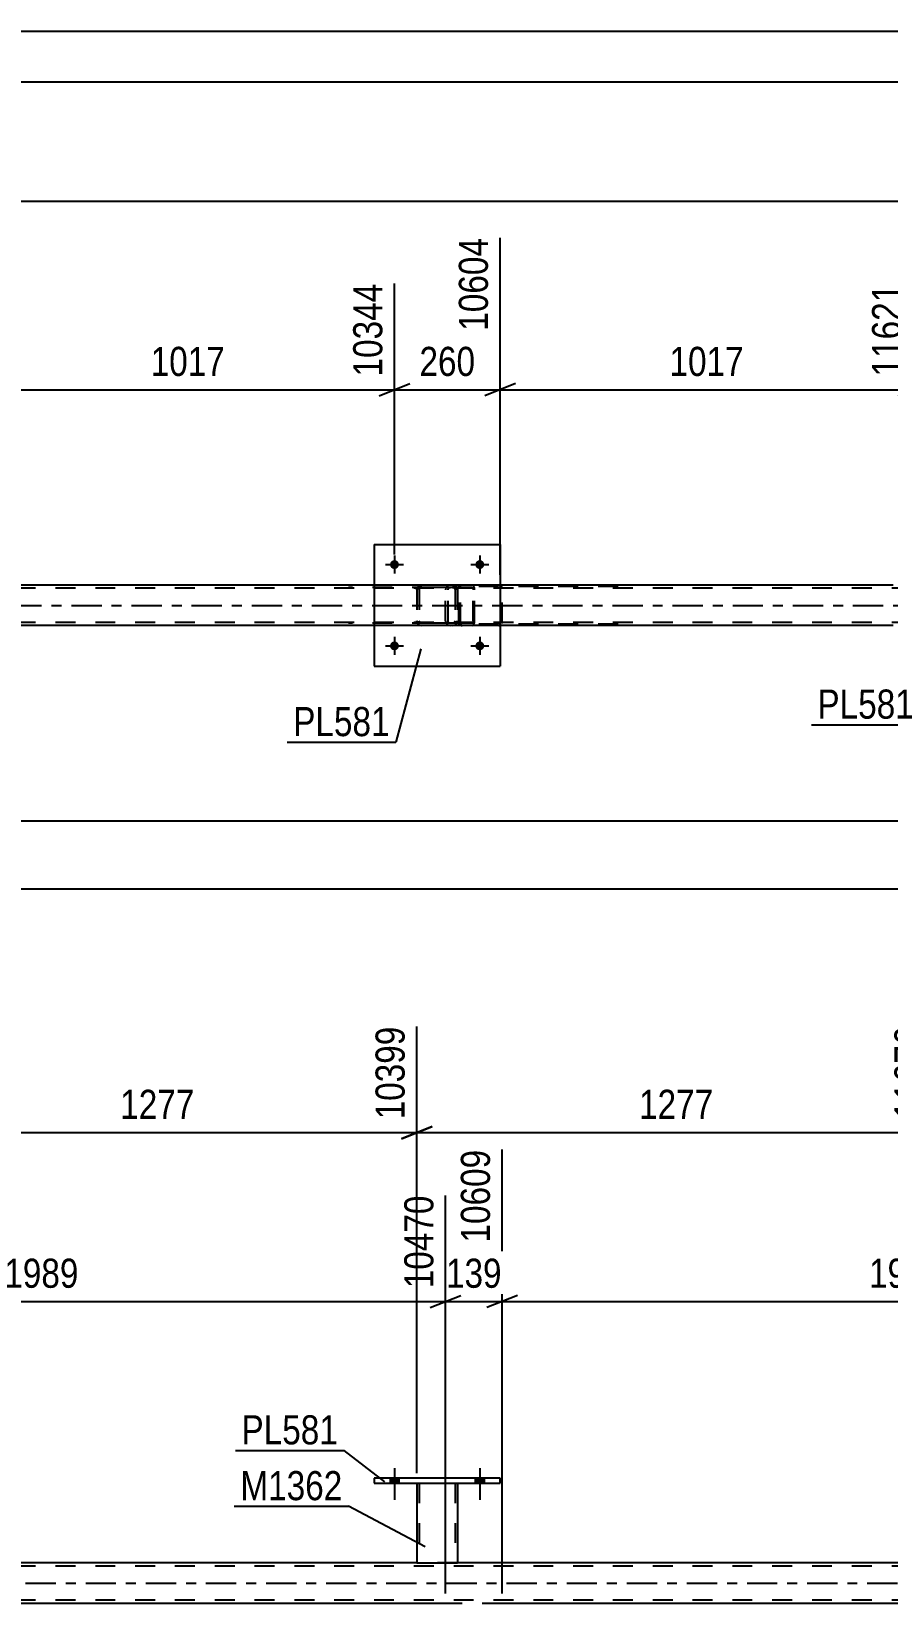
# Model space of a CAD drawing. Header units: millimetres. Extents: x 0 to 841, y 0 to 594.
# Drawn here: x 448.1 to 532.4, y 439.3 to 594 of the extents above; entities that cross this region are included whole.
import ezdxf

# ---------------------------------------------------------------- set-up
doc = ezdxf.new("R2010")
doc.units = ezdxf.units.MM
doc.linetypes.add('DXK_LINE_DOT2', pattern=[3.9198, 1.9599, -1.9599])
doc.linetypes.add('DXK_LINE_DOT3', pattern=[5.9187, 2.979, -0.9799, 0.9799, -0.9799])
doc.styles.add('Arial Narrow', font='ARIALN.TTF', dxfattribs={"height": 0.2})

# ---------------------------------------------------------------- blocks, each defined once
blk = doc.blocks.new('Unknown-815137511-1135 - 13993')
at = {"color": 5, "linetype": 'Continuous'}
for p, q in [((841, 594), (0, 594)), ((836, 589), (5, 589))]:
    blk.add_line(p, q, dxfattribs=at)
blk = doc.blocks.new('Bolt-815137511-2476 - 2456')
at = {"linetype": 'Continuous'}
for points in [[(484.29, 541.54, -1), (483.41, 541.54, -1)], [(492.69, 541.54, -1), (491.81, 541.54, -1)]]:
    blk.add_hatch(color=1, dxfattribs=at).paths.add_polyline_path(points)
at = {"color": 1, "linetype": 'Continuous'}
for p, q in [((482.97, 541.54), (484.73, 541.54)), ((483.85, 542.42), (483.85, 540.66)), ((491.37, 541.54), (493.13, 541.54)), ((492.25, 542.42), (492.25, 540.66))]:
    blk.add_line(p, q, dxfattribs=at)
blk = doc.blocks.new('Bolt-815137511-2477 - 2456')
at = {"linetype": 'Continuous'}
for points in [[(484.29, 533.54, -1), (483.41, 533.54, -1)], [(492.69, 533.54, -1), (491.81, 533.54, -1)]]:
    blk.add_hatch(color=1, dxfattribs=at).paths.add_polyline_path(points)
at = {"color": 1, "linetype": 'Continuous'}
for p, q in [((483.85, 534.42), (483.85, 532.66)), ((492.25, 534.42), (492.25, 532.66)), ((482.97, 533.54), (484.73, 533.54)), ((491.37, 533.54), (493.13, 533.54))]:
    blk.add_line(p, q, dxfattribs=at)
blk = doc.blocks.new('Part-815137511-2602 - 2456')
at = {"color": 7, "linetype": 'DXK_LINE_DOT2'}
for p, q in [((718.99, 539.21), (114.68, 539.21)), ((715.87, 539.53), (175.36, 539.53)), ((494.25, 539.53), (481.85, 539.53)), ((718.99, 535.85), (114.68, 535.85)), ((715.87, 535.53), (175.36, 535.53)), ((494.25, 535.53), (481.85, 535.53))]:
    blk.add_line(p, q, dxfattribs=at)
at = {"color": 2, "linetype": 'Continuous'}
for p, q in [((481.85, 539.53), (443.17, 539.53)), ((532.93, 539.53), (494.25, 539.53)), ((481.85, 535.53), (443.17, 535.53)), ((532.93, 535.53), (494.25, 535.53))]:
    blk.add_line(p, q, dxfattribs=at)
at = {"color": 7, "linetype": 'DXK_LINE_DOT3'}
blk.add_line((114.68, 537.53), (718.99, 537.53), dxfattribs=at)
blk = doc.blocks.new('Part-815137511-2551 - 2456')
at = {"color": 2, "linetype": 'Continuous'}
for p, q in [((481.85, 543.53), (481.85, 531.53)), ((481.85, 543.53), (494.25, 543.53)), ((494.25, 543.53), (494.25, 531.53)), ((481.85, 531.53), (494.25, 531.53))]:
    blk.add_line(p, q, dxfattribs=at)
blk = doc.blocks.new('Part-815137511-2552 - 2456')
at = {"color": 7, "linetype": 'DXK_LINE_DOT2'}
for p, q in [((486.05, 539.05), (486.08, 539.24)), ((486.08, 539.24), (486.05, 539.05)), ((486.05, 539.05), (486.05, 536.01)), ((486.29, 539.05), (486.31, 539.15)), ((486.29, 539.05), (486.29, 536.01)), ((486.31, 539.15), (486.36, 539.22)), ((486.34, 539.5), (486.53, 539.53)), ((486.53, 539.53), (486.34, 539.5)), ((486.36, 539.22), (486.44, 539.28)), ((486.44, 539.28), (486.53, 539.29)), ((489.57, 539.53), (486.53, 539.53)), ((489.57, 539.29), (486.53, 539.29)), ((489.57, 539.53), (489.75, 539.5)), ((489.75, 539.5), (489.57, 539.53)), ((489.57, 539.29), (489.66, 539.28)), ((489.66, 539.28), (489.74, 539.22)), ((489.74, 539.22), (489.79, 539.15)), ((489.79, 539.15), (489.81, 539.05)), ((489.81, 539.05), (489.81, 536.01)), ((490.01, 539.24), (490.05, 539.05)), ((490.05, 539.05), (490.01, 539.24)), ((490.05, 539.05), (490.05, 536.01)), ((486.08, 535.83), (486.05, 536.01)), ((486.05, 536.01), (486.08, 535.83)), ((486.31, 535.92), (486.29, 536.01)), ((486.36, 535.84), (486.31, 535.92)), ((486.53, 535.53), (486.34, 535.57)), ((486.34, 535.57), (486.53, 535.53)), ((486.44, 535.79), (486.36, 535.84)), ((486.53, 535.77), (486.44, 535.79)), ((489.57, 535.77), (486.53, 535.77)), ((489.57, 535.53), (486.53, 535.53)), ((489.66, 535.79), (489.57, 535.77)), ((489.75, 535.57), (489.57, 535.53)), ((489.57, 535.53), (489.75, 535.57)), ((489.74, 535.84), (489.66, 535.79)), ((489.79, 535.92), (489.74, 535.84)), ((489.81, 536.01), (489.79, 535.92)), ((490.05, 536.01), (490.01, 535.83)), ((490.01, 535.83), (490.05, 536.01))]:
    blk.add_line(p, q, dxfattribs=at)
at = {"color": 7, "linetype": 'DXK_LINE_DOT3'}
blk.add_line((488.05, 537.53), (488.05, 537.53), dxfattribs=at)
at = {"color": 7, "linetype": 'DXK_LINE_DOT2'}
for centre, start, end in [((486.53, 539.05), 112.5, 157.5), ((486.53, 539.05), 112.5, 157.5), ((489.57, 539.05), 22.5, 67.5), ((489.57, 539.05), 22.5, 67.5), ((486.53, 536.01), 202.5, 247.5), ((486.53, 536.01), 202.5, 247.5), ((489.57, 536.01), 292.5, 337.5), ((489.57, 536.01), 292.5, 337.5)]:
    blk.add_arc(centre, 0.48, start, end, dxfattribs=at)
blk = doc.blocks.new('Part-815137511-2630 - 2456')
at = {"color": 7, "linetype": 'DXK_LINE_DOT2'}
for p, q in [((490.22, 539.34), (490.19, 539.21)), ((490.19, 535.85), (490.19, 539.21)), ((490.36, 539.21), (490.38, 539.28)), ((490.36, 535.85), (490.36, 539.21)), ((490.38, 539.28), (490.41, 539.33)), ((490.53, 539.53), (490.4, 539.51)), ((490.41, 539.33), (490.47, 539.36)), ((490.47, 539.36), (490.53, 539.37)), ((505.86, 539.53), (490.53, 539.53)), ((505.86, 539.37), (490.53, 539.37)), ((494.24, 539.51), (494.11, 539.53)), ((494.11, 539.37), (494.17, 539.36)), ((494.17, 539.36), (494.23, 539.33)), ((494.23, 539.33), (494.27, 539.28)), ((494.27, 539.28), (494.28, 539.21)), ((494.28, 535.85), (494.28, 539.21)), ((494.45, 539.21), (494.42, 539.34)), ((494.45, 535.85), (494.45, 539.21)), ((490.19, 535.85), (490.22, 535.73)), ((490.38, 535.79), (490.36, 535.85)), ((490.41, 535.74), (490.38, 535.79)), ((490.4, 535.56), (490.53, 535.53)), ((490.47, 535.71), (490.41, 535.74)), ((490.53, 535.69), (490.47, 535.71)), ((505.86, 535.69), (490.53, 535.69)), ((505.86, 535.53), (490.53, 535.53)), ((494.17, 535.71), (494.11, 535.69)), ((494.11, 535.53), (494.24, 535.56)), ((494.23, 535.74), (494.17, 535.71)), ((494.27, 535.79), (494.23, 535.74)), ((494.28, 535.85), (494.27, 535.79)), ((494.42, 535.73), (494.45, 535.85))]:
    blk.add_line(p, q, dxfattribs=at)
for centre, start, end in [((490.52, 539.2), 110.7583, 155.68), ((494.12, 539.2), 24.32, 69.2417), ((490.52, 535.87), 204.32, 249.2417)]:
    blk.add_arc(centre, 0.331, start, end, dxfattribs=at)
blk = doc.blocks.new('Part-815137511-2660 - 2456')
at = {"color": 7, "linetype": 'DXK_LINE_DOT2'}
for p, q in [((491.47, 539.53), (479.31, 539.53)), ((491.47, 539.29), (479.31, 539.29)), ((488.91, 539.24), (488.88, 539.05)), ((488.88, 536.01), (488.88, 539.05)), ((489.13, 539.05), (489.15, 539.15)), ((489.13, 536.01), (489.13, 539.05)), ((489.15, 539.15), (489.2, 539.22)), ((489.38, 539.53), (489.19, 539.5)), ((489.2, 539.22), (489.28, 539.28)), ((489.28, 539.28), (489.38, 539.29)), ((490.19, 539.29), (490.19, 539.53)), ((491.57, 539.5), (491.47, 539.53)), ((491.47, 539.29), (491.52, 539.28)), ((491.52, 539.28), (491.57, 539.22)), ((491.66, 539.39), (491.57, 539.5)), ((491.57, 539.22), (491.59, 539.15)), ((491.59, 539.15), (491.6, 539.05)), ((491.6, 536.01), (491.6, 539.05)), ((491.72, 539.24), (491.66, 539.39)), ((491.74, 539.05), (491.72, 539.24)), ((491.74, 536.01), (491.74, 539.05)), ((491.47, 535.77), (479.31, 535.77)), ((491.47, 535.53), (479.31, 535.53)), ((488.88, 536.01), (488.91, 535.83)), ((489.15, 535.92), (489.13, 536.01)), ((489.2, 535.84), (489.15, 535.92)), ((489.19, 535.57), (489.38, 535.53)), ((489.28, 535.79), (489.2, 535.84)), ((489.38, 535.77), (489.28, 535.79)), ((490.19, 535.53), (490.19, 535.77)), ((491.52, 535.79), (491.47, 535.77)), ((491.47, 535.53), (491.57, 535.57)), ((491.57, 535.84), (491.52, 535.79)), ((491.59, 535.92), (491.57, 535.84)), ((491.57, 535.57), (491.66, 535.67)), ((491.6, 536.01), (491.59, 535.92)), ((491.66, 535.67), (491.72, 535.83)), ((491.72, 535.83), (491.74, 536.01))]:
    blk.add_line(p, q, dxfattribs=at)
for centre, start, end in [((489.36, 539.04), 111.1941, 156.1506), ((489.36, 536.03), 203.8494, 248.8059)]:
    blk.add_arc(centre, 0.492, start, end, dxfattribs=at)
blk = doc.blocks.new('Bolt-815137511-3476 - 3456')
at = {"linetype": 'Continuous'}
for points in [[(483.41, 451.15), (484.29, 451.15), (484.29, 451.63), (483.41, 451.63)], [(491.81, 451.15), (492.69, 451.15), (492.69, 451.63), (491.81, 451.63)]]:
    blk.add_hatch(color=1, dxfattribs=at).paths.add_polyline_path(points)
at = {"color": 1, "linetype": 'Continuous'}
for p, q in [((483.85, 452.63), (483.85, 449.51)), ((492.25, 452.63), (492.25, 449.51)), ((483.41, 451.63), (483.41, 451.15)), ((484.29, 451.63), (484.29, 451.15)), ((491.81, 451.63), (491.81, 451.15)), ((492.69, 451.63), (492.69, 451.15))]:
    blk.add_line(p, q, dxfattribs=at)
blk = doc.blocks.new('Bolt-815137511-3477 - 3456')
at = {"linetype": 'Continuous'}
for points in [[(483.41, 451.15), (484.29, 451.15), (484.29, 451.63), (483.41, 451.63)], [(491.81, 451.15), (492.69, 451.15), (492.69, 451.63), (491.81, 451.63)]]:
    blk.add_hatch(color=1, dxfattribs=at).paths.add_polyline_path(points)
at = {"color": 1, "linetype": 'Continuous'}
for p, q in [((483.85, 452.63), (483.85, 449.51)), ((492.25, 452.63), (492.25, 449.51)), ((483.41, 451.63), (483.41, 451.15)), ((484.29, 451.63), (484.29, 451.15)), ((491.81, 451.63), (491.81, 451.15)), ((492.69, 451.63), (492.69, 451.15))]:
    blk.add_line(p, q, dxfattribs=at)
blk = doc.blocks.new('Part-815137511-3601 - 3456')
at = {"color": 2, "linetype": 'Continuous'}
for p, q in [((481.85, 451.63), (481.85, 451.15)), ((494.25, 451.63), (481.85, 451.63)), ((481.85, 451.15), (494.25, 451.15)), ((494.25, 451.15), (494.25, 451.63))]:
    blk.add_line(p, q, dxfattribs=at)
blk = doc.blocks.new('Part-815137511-3606 - 3456')
at = {"color": 2, "linetype": 'Continuous'}
for p, q in [((486.05, 451.15), (486.05, 443.31)), ((490.05, 451.15), (490.05, 443.31)), ((486.05, 443.31), (490.05, 443.31))]:
    blk.add_line(p, q, dxfattribs=at)
at = {"color": 7, "linetype": 'DXK_LINE_DOT2'}
for p, q in [((486.05, 451.15), (490.05, 451.15)), ((486.05, 451.15), (486.05, 451.15)), ((486.05, 451.15), (486.05, 451.15)), ((486.29, 451.15), (486.29, 443.31)), ((489.81, 451.15), (489.81, 443.31)), ((490.05, 451.15), (490.05, 451.15)), ((490.05, 451.15), (490.05, 451.15)), ((489.75, 443.31), (489.79, 443.31)), ((489.75, 443.31), (489.79, 443.31)), ((489.79, 443.31), (489.81, 443.31)), ((489.79, 443.31), (489.81, 443.31))]:
    blk.add_line(p, q, dxfattribs=at)
blk = doc.blocks.new('Part-815137511-3756 - 3456')
at = {"color": 7, "linetype": 'DXK_LINE_DOT2'}
for p, q in [((718.99, 442.99), (104.25, 442.99)), ((490.05, 443.31), (486.05, 443.31)), ((718.99, 439.63), (104.25, 439.63)), ((494.45, 439.31), (488.88, 439.31))]:
    blk.add_line(p, q, dxfattribs=at)
at = {"color": 2, "linetype": 'Continuous'}
for p, q in [((486.05, 443.31), (438.97, 443.31)), ((537.13, 443.31), (490.05, 443.31)), ((488.88, 439.31), (409.32, 439.31)), ((574.01, 439.31), (494.45, 439.31))]:
    blk.add_line(p, q, dxfattribs=at)
at = {"color": 7, "linetype": 'DXK_LINE_DOT3'}
blk.add_line((104.25, 441.31), (718.99, 441.31), dxfattribs=at)
blk = doc.blocks.new('StraightDimension-815137511-10488 - 2456')
at = {"color": 7, "linetype": 'Continuous'}
for p, q in [((494.25, 540.53), (494.25, 573.69)), ((534.93, 542.54), (534.93, 569.19)), ((495.75, 559.35), (492.75, 558.15)), ((494.25, 558.75), (534.93, 558.75)), ((533.43, 558.15), (536.43, 559.35))]:
    blk.add_line(p, q, dxfattribs=at)
at = {"color": 0, "linetype": 'Continuous'}
blk.add_wipeout([(534.33, 569.79), (530.13, 569.79), (530.13, 559.45), (534.33, 559.45)], dxfattribs=at)
at = {"color": 0}
blk.add_wipeout([(518.84, 559.5), (518.84, 563.7), (510.33, 563.7), (510.33, 559.5)], dxfattribs=at)
at = {"color": 3, "linetype": 'Continuous', "style": 'Arial Narrow'}
blk.add_text('11621', height=2.863, rotation=90.0002, dxfattribs=at).set_placement((533.73, 560.05))
at = {"color": 3, "style": 'Arial Narrow'}
blk.add_text('1017', height=2.863, dxfattribs=at).set_placement((510.93, 560.1))
blk = doc.blocks.new('StraightDimension-815137511-2776 - 2456')
at = {"color": 7, "linetype": 'Continuous'}
blk.add_line((89.45, 509.62), (718.99, 509.62), dxfattribs=at)
blk = doc.blocks.new('StraightDimension-815137511-2935 - 2456')
at = {"color": 7, "linetype": 'Continuous'}
blk.add_line((88.81, 577.29), (719.63, 577.29), dxfattribs=at)
blk = doc.blocks.new('StraightDimension-815137511-10489 - 2456')
at = {"color": 7, "linetype": 'Continuous'}
for p, q in [((494.25, 540.53), (494.25, 573.69)), ((483.85, 542.54), (483.85, 569.19)), ((482.35, 558.15), (485.35, 559.35)), ((483.85, 558.75), (494.25, 558.75)), ((495.75, 559.35), (492.75, 558.15))]:
    blk.add_line(p, q, dxfattribs=at)
at = {"color": 0}
blk.add_wipeout([(492.39, 559.5), (492.39, 563.7), (485.71, 563.7), (485.71, 559.5)], dxfattribs=at)
at = {"color": 3, "style": 'Arial Narrow'}
blk.add_text('260', height=2.863, dxfattribs=at).set_placement((486.31, 560.1))
at = {"color": 0, "linetype": 'Continuous'}
blk.add_wipeout([(493.65, 574.29), (489.45, 574.29), (489.45, 563.95), (493.65, 563.95)], dxfattribs=at)
at = {"color": 3, "linetype": 'Continuous', "style": 'Arial Narrow'}
blk.add_text('10604', height=2.863, rotation=90.0002, dxfattribs=at).set_placement((493.05, 564.55))
blk = doc.blocks.new('StraightDimension-815137511-2958 - 2456')
at = {"color": 7, "linetype": 'Continuous'}
blk.add_line((153.65, 516.33), (718.99, 516.33), dxfattribs=at)
blk = doc.blocks.new('StraightDimension-815137511-10490 - 2456')
at = {"color": 7, "linetype": 'Continuous'}
for p, q in [((443.17, 540.53), (443.17, 571.86)), ((483.85, 542.54), (483.85, 569.19)), ((444.67, 559.35), (441.67, 558.15)), ((443.17, 558.75), (483.85, 558.75)), ((482.35, 558.15), (485.35, 559.35))]:
    blk.add_line(p, q, dxfattribs=at)
at = {"color": 0, "linetype": 'Continuous'}
blk.add_wipeout([(483.25, 569.79), (479.05, 569.79), (479.05, 559.45), (483.25, 559.45)], dxfattribs=at)
at = {"color": 0}
blk.add_wipeout([(467.76, 559.5), (467.76, 563.7), (459.25, 563.7), (459.25, 559.5)], dxfattribs=at)
at = {"color": 3, "linetype": 'Continuous', "style": 'Arial Narrow'}
blk.add_text('10344', height=2.863, rotation=90.0002, dxfattribs=at).set_placement((482.65, 560.05))
at = {"color": 3, "style": 'Arial Narrow'}
blk.add_text('1017', height=2.863, dxfattribs=at).set_placement((459.85, 560.1))
blk = doc.blocks.new('StraightDimension-815137511-11081 - 3456')
at = {"color": 7, "linetype": 'Continuous'}
for p, q in [((486.05, 452.15), (486.05, 496.09)), ((537.13, 452.15), (537.13, 496.09)), ((487.55, 486.25), (484.55, 485.05)), ((535.63, 485.05), (538.63, 486.25)), ((486.05, 485.65), (537.13, 485.65))]:
    blk.add_line(p, q, dxfattribs=at)
at = {"color": 0, "linetype": 'Continuous'}
blk.add_wipeout([(536.53, 496.69), (532.33, 496.69), (532.33, 486.35), (536.53, 486.35)], dxfattribs=at)
at = {"color": 0}
blk.add_wipeout([(515.84, 486.4), (515.84, 490.6), (507.33, 490.6), (507.33, 486.4)], dxfattribs=at)
at = {"color": 3, "linetype": 'Continuous', "style": 'Arial Narrow'}
blk.add_text('11676', height=2.863, rotation=90.0002, dxfattribs=at).set_placement((535.93, 486.95))
at = {"color": 3, "style": 'Arial Narrow'}
blk.add_text('1277', height=2.863, dxfattribs=at).set_placement((507.93, 487))
blk = doc.blocks.new('StraightDimension-815137511-4324 - 3456')
at = {"color": 7, "linetype": 'Continuous'}
for p, q in [((494.45, 440.31), (494.45, 483.97)), ((574.01, 440.31), (574.01, 479.47)), ((495.95, 469.63), (492.95, 468.43)), ((494.45, 469.03), (574.01, 469.03)), ((572.51, 468.43), (575.51, 469.63))]:
    blk.add_line(p, q, dxfattribs=at)
at = {"color": 0, "linetype": 'Continuous'}
blk.add_wipeout([(573.41, 480.07), (569.21, 480.07), (569.21, 469.73), (573.41, 469.73)], dxfattribs=at)
at = {"color": 0}
blk.add_wipeout([(538.49, 469.78), (538.49, 473.98), (529.97, 473.98), (529.97, 469.78)], dxfattribs=at)
at = {"color": 3, "linetype": 'Continuous', "style": 'Arial Narrow'}
blk.add_text('12598', height=2.863, rotation=90.0002, dxfattribs=at).set_placement((572.81, 470.33))
at = {"color": 3, "style": 'Arial Narrow'}
blk.add_text('1989', height=2.863, dxfattribs=at).set_placement((530.57, 470.38))
blk = doc.blocks.new('StraightDimension-815137511-4348 - 3456')
at = {"color": 7, "linetype": 'Continuous'}
for p, q in [((494.45, 440.31), (494.45, 483.97)), ((488.88, 440.31), (488.88, 479.47)), ((487.38, 468.43), (490.38, 469.63)), ((488.88, 469.03), (494.45, 469.03)), ((495.95, 469.63), (492.95, 468.43))]:
    blk.add_line(p, q, dxfattribs=at)
at = {"color": 0}
blk.add_wipeout([(495, 469.78), (495, 473.98), (488.32, 473.98), (488.32, 469.78)], dxfattribs=at)
at = {"color": 3, "style": 'Arial Narrow'}
blk.add_text('139', height=2.863, dxfattribs=at).set_placement((488.92, 470.38))
at = {"color": 0, "linetype": 'Continuous'}
blk.add_wipeout([(493.85, 484.57), (489.65, 484.57), (489.65, 474.23), (493.85, 474.23)], dxfattribs=at)
at = {"color": 3, "linetype": 'Continuous', "style": 'Arial Narrow'}
blk.add_text('10609', height=2.863, rotation=90.0002, dxfattribs=at).set_placement((493.25, 474.83))
blk = doc.blocks.new('StraightDimension-815137511-4372 - 3456')
at = {"color": 7, "linetype": 'Continuous'}
for p, q in [((409.32, 440.31), (409.32, 482.14)), ((488.88, 440.31), (488.88, 479.47)), ((410.82, 469.63), (407.82, 468.43)), ((409.32, 469.03), (488.88, 469.03)), ((487.38, 468.43), (490.38, 469.63))]:
    blk.add_line(p, q, dxfattribs=at)
at = {"color": 0, "linetype": 'Continuous'}
blk.add_wipeout([(488.28, 480.07), (484.08, 480.07), (484.08, 469.73), (488.28, 469.73)], dxfattribs=at)
at = {"color": 0}
blk.add_wipeout([(453.35, 469.78), (453.35, 473.98), (444.84, 473.98), (444.84, 469.78)], dxfattribs=at)
at = {"color": 3, "linetype": 'Continuous', "style": 'Arial Narrow'}
blk.add_text('10470', height=2.863, rotation=90.0002, dxfattribs=at).set_placement((487.68, 470.33))
at = {"color": 3, "style": 'Arial Narrow'}
blk.add_text('1989', height=2.863, dxfattribs=at).set_placement((445.44, 470.38))
blk = doc.blocks.new('StraightDimension-815137511-11082 - 3456')
at = {"color": 7, "linetype": 'Continuous'}
for p, q in [((486.05, 452.15), (486.05, 496.09)), ((434.97, 452.15), (434.97, 494.26)), ((436.47, 486.25), (433.47, 485.05)), ((484.55, 485.05), (487.55, 486.25)), ((434.97, 485.65), (486.05, 485.65))]:
    blk.add_line(p, q, dxfattribs=at)
at = {"color": 0, "linetype": 'Continuous'}
blk.add_wipeout([(485.45, 496.69), (481.25, 496.69), (481.25, 486.35), (485.45, 486.35)], dxfattribs=at)
at = {"color": 0}
blk.add_wipeout([(464.76, 486.4), (464.76, 490.6), (456.25, 490.6), (456.25, 486.4)], dxfattribs=at)
at = {"color": 3, "linetype": 'Continuous', "style": 'Arial Narrow'}
blk.add_text('10399', height=2.863, rotation=90.0002, dxfattribs=at).set_placement((484.85, 486.95))
at = {"color": 3, "style": 'Arial Narrow'}
blk.add_text('1277', height=2.863, dxfattribs=at).set_placement((456.85, 487))
blk = doc.blocks.new('Mark-815137511-2541 - 2456')
at = {"color": 0}
blk.add_wipeout([(535, 526.38), (535, 529.38), (525.49, 529.38), (525.49, 526.38)], dxfattribs=at)
blk.add_wipeout([(535, 526.38), (535, 529.38), (525.49, 529.38), (525.49, 526.38)], dxfattribs=at)
at = {"color": 30, "linetype": 'Continuous'}
for p in [(537.52, 533.25), (524.89, 525.78)]:
    blk.add_line(p, (535.6, 525.78), dxfattribs=at)
at = {"color": 3, "style": 'Arial Narrow'}
blk.add_text('PL581', height=2.863, dxfattribs=at).set_placement((525.49, 526.38))
blk = doc.blocks.new('Mark-815137511-2547 - 2456')
at = {"color": 0}
blk.add_wipeout([(483.38, 524.66), (483.38, 527.66), (473.88, 527.66), (473.88, 524.66)], dxfattribs=at)
blk.add_wipeout([(483.38, 524.66), (483.38, 527.66), (473.88, 527.66), (473.88, 524.66)], dxfattribs=at)
at = {"color": 30, "linetype": 'Continuous'}
for p in [(486.44, 533.25), (473.28, 524.06)]:
    blk.add_line(p, (483.98, 524.06), dxfattribs=at)
at = {"color": 3, "style": 'Arial Narrow'}
blk.add_text('PL581', height=2.863, dxfattribs=at).set_placement((473.88, 524.66))
blk = doc.blocks.new('Mark-815137511-3597 - 3456')
at = {"color": 0}
blk.add_wipeout([(478.29, 454.97), (478.29, 457.97), (468.79, 457.97), (468.79, 454.97)], dxfattribs=at)
blk.add_wipeout([(478.29, 454.97), (478.29, 457.97), (468.79, 457.97), (468.79, 454.97)], dxfattribs=at)
at = {"color": 30, "linetype": 'Continuous'}
for p in [(468.19, 454.37), (482.89, 451.3)]:
    blk.add_line(p, (478.89, 454.37), dxfattribs=at)
at = {"color": 3, "style": 'Arial Narrow'}
blk.add_text('PL581', height=2.863, dxfattribs=at).set_placement((468.79, 454.97))
blk = doc.blocks.new('Mark-815137511-3602 - 3456')
at = {"color": 0}
blk.add_wipeout([(478.73, 449.48), (478.73, 452.48), (468.68, 452.48), (468.68, 449.48)], dxfattribs=at)
blk.add_wipeout([(478.73, 449.48), (478.73, 452.48), (468.68, 452.48), (468.68, 449.48)], dxfattribs=at)
at = {"color": 30, "linetype": 'Continuous'}
for p in [(468.08, 448.88), (486.86, 444.89)]:
    blk.add_line(p, (479.33, 448.88), dxfattribs=at)
at = {"color": 3, "style": 'Arial Narrow'}
blk.add_text('M1362', height=2.863, dxfattribs=at).set_placement((468.68, 449.48))

msp = doc.modelspace()

# ---------------------------------------------------------------- block references
for name in ['Unknown-815137511-1135 - 13993', 'Part-815137511-2551 - 2456', 'Part-815137511-2602 - 2456', 'Bolt-815137511-2476 - 2456', 'Part-815137511-2660 - 2456', 'Part-815137511-2552 - 2456', 'Part-815137511-2630 - 2456', 'Bolt-815137511-2477 - 2456', 'Bolt-815137511-3476 - 3456', 'Bolt-815137511-3477 - 3456', 'Part-815137511-3601 - 3456', 'Part-815137511-3606 - 3456', 'Part-815137511-3756 - 3456']:
    msp.add_blockref(name, (0, 0))

# ---------------------------------------------------------------- next in the draw order: block references
for name in ['StraightDimension-815137511-10488 - 2456', 'StraightDimension-815137511-2776 - 2456', 'StraightDimension-815137511-11081 - 3456']:
    msp.add_blockref(name, (0, 0))

# ---------------------------------------------------------------- next in the draw order: block references
for name in ['StraightDimension-815137511-2935 - 2456', 'StraightDimension-815137511-2958 - 2456', 'StraightDimension-815137511-4324 - 3456']:
    msp.add_blockref(name, (0, 0))

# ---------------------------------------------------------------- next in the draw order: block references
for name in ['StraightDimension-815137511-10489 - 2456', 'Mark-815137511-2547 - 2456', 'Mark-815137511-2541 - 2456', 'StraightDimension-815137511-4348 - 3456']:
    msp.add_blockref(name, (0, 0))

# ---------------------------------------------------------------- next in the draw order: block references
for name in ['StraightDimension-815137511-10490 - 2456', 'StraightDimension-815137511-4372 - 3456']:
    msp.add_blockref(name, (0, 0))

# ---------------------------------------------------------------- next in the draw order: block references
msp.add_blockref('StraightDimension-815137511-11082 - 3456', (0, 0))

# ---------------------------------------------------------------- next in the draw order: block references
msp.add_blockref('Mark-815137511-3597 - 3456', (0, 0))

# ---------------------------------------------------------------- next in the draw order: block references
msp.add_blockref('Mark-815137511-3602 - 3456', (0, 0))

doc.saveas('drawing.dxf')
